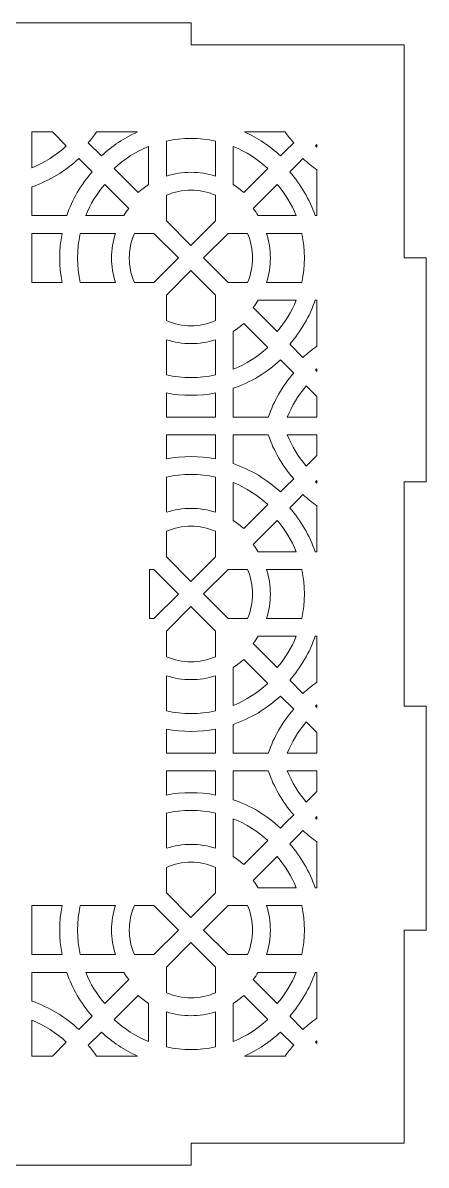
# Model space of a CAD drawing. Header units: millimetres. Extents: x -1324 to -1014, y -165 to 165.
# Drawn here: x -1222.6 to -1167.2, y -165 to -8 of the extents above; entities that cross this region are included whole.
import ezdxf

# ---------------------------------------------------------------- set-up
doc = ezdxf.new("R2010")
doc.units = ezdxf.units.MM
doc.header["$MEASUREMENT"] = 0
doc.layers.add('Camada 1', color=7, linetype='Continuous')

msp = doc.modelspace()

# ---------------------------------------------------------------- linework, layer by layer
at = {"layer": 'Camada 1', "color": 250, "lineweight": 20}
for points, knots in [([(-1321.2251, -11), (-1321.2251, -11), (-1291.9251, -11), (-1291.9251, -11), (-1291.9251, -11), (-1291.9251, -11), (-1291.9251, -8), (-1291.9251, -8), (-1291.9251, -8), (-1291.9251, -8), (-1261.1251, -8), (-1261.1251, -8), (-1261.1251, -8), (-1261.1251, -8), (-1261.1251, -11), (-1261.1251, -11), (-1261.1251, -11), (-1261.1251, -11), (-1230.3251, -11), (-1230.3251, -11), (-1230.3251, -11), (-1230.3251, -11), (-1230.3251, -8), (-1230.3251, -8), (-1230.3251, -8), (-1230.3251, -8), (-1199.5251, -8), (-1199.5251, -8), (-1199.5251, -8), (-1199.5251, -8), (-1199.5251, -11), (-1199.5251, -11), (-1199.5251, -11), (-1199.5251, -11), (-1170.2251, -11), (-1170.2251, -11), (-1170.2251, -11), (-1170.2251, -11), (-1170.2251, -40.3), (-1170.2251, -40.3), (-1170.2251, -40.3), (-1170.2251, -40.3), (-1167.2251, -40.3), (-1167.2251, -40.3), (-1167.2251, -40.3), (-1167.2251, -40.3), (-1167.2251, -71.1), (-1167.2251, -71.1), (-1167.2251, -71.1), (-1167.2251, -71.1), (-1170.2251, -71.1), (-1170.2251, -71.1), (-1170.2251, -71.1), (-1170.2251, -71.1), (-1170.2251, -101.9), (-1170.2251, -101.9), (-1170.2251, -101.9), (-1170.2251, -101.9), (-1167.2251, -101.9), (-1167.2251, -101.9), (-1167.2251, -101.9), (-1167.2251, -101.9), (-1167.2251, -132.7), (-1167.2251, -132.7), (-1167.2251, -132.7), (-1167.2251, -132.7), (-1170.2251, -132.7), (-1170.2251, -132.7), (-1170.2251, -132.7), (-1170.2251, -132.7), (-1170.2251, -162), (-1170.2251, -162), (-1170.2251, -162), (-1170.2251, -162), (-1199.5251, -162), (-1199.5251, -162), (-1199.5251, -162), (-1199.5251, -162), (-1199.5251, -165), (-1199.5251, -165), (-1199.5251, -165), (-1199.5251, -165), (-1230.3251, -165), (-1230.3251, -165), (-1230.3251, -165), (-1230.3251, -165), (-1230.3251, -162), (-1230.3251, -162), (-1230.3251, -162), (-1230.3251, -162), (-1261.1251, -162), (-1261.1251, -162), (-1261.1251, -162), (-1261.1251, -162), (-1261.1251, -165), (-1261.1251, -165), (-1261.1251, -165), (-1261.1251, -165), (-1291.9251, -165), (-1291.9251, -165), (-1291.9251, -165), (-1291.9251, -165), (-1291.9251, -162), (-1291.9251, -162), (-1291.9251, -162), (-1291.9251, -162), (-1321.2251, -162), (-1321.2251, -162), (-1321.2251, -162), (-1321.2251, -162), (-1321.2251, -132.7), (-1321.2251, -132.7), (-1321.2251, -132.7), (-1321.2251, -132.7), (-1324.2251, -132.7), (-1324.2251, -132.7), (-1324.2251, -132.7), (-1324.2251, -132.7), (-1324.2251, -101.9), (-1324.2251, -101.9), (-1324.2251, -101.9), (-1324.2251, -101.9), (-1321.2251, -101.9), (-1321.2251, -101.9), (-1321.2251, -101.9), (-1321.2251, -101.9), (-1321.2251, -71.1), (-1321.2251, -71.1), (-1321.2251, -71.1), (-1321.2251, -71.1), (-1324.2251, -71.1), (-1324.2251, -71.1), (-1324.2251, -71.1), (-1324.2251, -71.1), (-1324.2251, -40.3), (-1324.2251, -40.3), (-1324.2251, -40.3), (-1324.2251, -40.3), (-1321.2251, -40.3), (-1321.2251, -40.3), (-1321.2251, -40.3), (-1321.2251, -40.3), (-1321.2251, -11), (-1321.2251, -11)], [0, 0, 0, 0, 0.02702703, 0.02702703, 0.02702703, 0.02702703, 0.05405405, 0.05405405, 0.05405405, 0.05405405, 0.08108108, 0.08108108, 0.08108108, 0.08108108, 0.10810811, 0.10810811, 0.10810811, 0.10810811, 0.13513514, 0.13513514, 0.13513514, 0.13513514, 0.16216216, 0.16216216, 0.16216216, 0.16216216, 0.18918919, 0.18918919, 0.18918919, 0.18918919, 0.21621622, 0.21621622, 0.21621622, 0.21621622, 0.24324324, 0.24324324, 0.24324324, 0.24324324, 0.27027027, 0.27027027, 0.27027027, 0.27027027, 0.2972973, 0.2972973, 0.2972973, 0.2972973, 0.32432432, 0.32432432, 0.32432432, 0.32432432, 0.35135135, 0.35135135, 0.35135135, 0.35135135, 0.37837838, 0.37837838, 0.37837838, 0.37837838, 0.40540541, 0.40540541, 0.40540541, 0.40540541, 0.43243243, 0.43243243, 0.43243243, 0.43243243, 0.45945946, 0.45945946, 0.45945946, 0.45945946, 0.48648649, 0.48648649, 0.48648649, 0.48648649, 0.51351351, 0.51351351, 0.51351351, 0.51351351, 0.54054054, 0.54054054, 0.54054054, 0.54054054, 0.56756757, 0.56756757, 0.56756757, 0.56756757, 0.59459459, 0.59459459, 0.59459459, 0.59459459, 0.62162162, 0.62162162, 0.62162162, 0.62162162, 0.64864865, 0.64864865, 0.64864865, 0.64864865, 0.67567568, 0.67567568, 0.67567568, 0.67567568, 0.7027027, 0.7027027, 0.7027027, 0.7027027, 0.72972973, 0.72972973, 0.72972973, 0.72972973, 0.75675676, 0.75675676, 0.75675676, 0.75675676, 0.78378378, 0.78378378, 0.78378378, 0.78378378, 0.81081081, 0.81081081, 0.81081081, 0.81081081, 0.83783784, 0.83783784, 0.83783784, 0.83783784, 0.86486486, 0.86486486, 0.86486486, 0.86486486, 0.89189189, 0.89189189, 0.89189189, 0.89189189, 0.91891892, 0.91891892, 0.91891892, 0.91891892, 0.94594595, 0.94594595, 0.94594595, 0.94594595, 1, 1, 1, 1]), ([(-1221.4119, -23), (-1221.4119, -23), (-1221.4119, -27.9334), (-1221.4119, -27.9334), (-1221.4119, -27.9334), (-1219.6603, -27.2261), (-1218.0499, -26.2024), (-1216.6614, -24.9199), (-1216.6614, -24.9199), (-1216.6614, -24.9199), (-1218.5814, -23), (-1218.5814, -23), (-1218.5814, -23), (-1218.5814, -23), (-1221.4119, -23), (-1221.4119, -23)], [0, 0, 0, 0, 0.2, 0.2, 0.2, 0.2, 0.4, 0.4, 0.4, 0.4, 0.6, 0.6, 0.6, 0.6, 1, 1, 1, 1]), ([(-1212.4963, -23), (-1212.8564, -23.5097), (-1213.2432, -24.0013), (-1213.655, -24.4726), (-1213.655, -24.4726), (-1213.655, -24.4726), (-1211.8347, -26.2921), (-1211.8347, -26.2921), (-1211.8347, -26.2921), (-1210.375, -24.929), (-1208.6982, -23.8146), (-1206.8797, -23), (-1206.8797, -23), (-1206.8797, -23), (-1212.4963, -23), (-1212.4963, -23)], [0, 0, 0, 0, 0.2, 0.2, 0.2, 0.2, 0.4, 0.4, 0.4, 0.4, 0.6, 0.6, 0.6, 0.6, 1, 1, 1, 1]), ([(-1192.2007, -23), (-1190.382, -23.8146), (-1188.7053, -24.929), (-1187.2454, -26.2921), (-1187.2454, -26.2921), (-1187.2454, -26.2921), (-1186.5746, -25.6217), (-1186.5746, -25.6217), (-1186.5746, -25.6217), (-1186.5746, -25.6217), (-1185.4252, -24.4726), (-1185.4252, -24.4726), (-1185.4252, -24.4726), (-1185.8371, -24.0013), (-1186.2239, -23.5097), (-1186.584, -23), (-1186.584, -23), (-1186.584, -23), (-1192.2007, -23), (-1192.2007, -23)], [0, 0, 0, 0, 0.16666667, 0.16666667, 0.16666667, 0.16666667, 0.33333333, 0.33333333, 0.33333333, 0.33333333, 0.5, 0.5, 0.5, 0.5, 0.66666667, 0.66666667, 0.66666667, 0.66666667, 1, 1, 1, 1]), ([(-1206.8057, -31.3212), (-1206.8057, -31.3212), (-1210.1072, -28.0194), (-1210.1072, -28.0194), (-1210.1072, -28.0194), (-1208.7188, -26.7369), (-1207.1085, -25.713), (-1205.3567, -25.0061), (-1205.3567, -25.0061), (-1205.3567, -25.0061), (-1205.3567, -30.2287), (-1205.3567, -30.2287), (-1205.3567, -30.2287), (-1205.8687, -30.5524), (-1206.3535, -30.918), (-1206.8057, -31.3212)], [0, 0, 0, 0, 0.2, 0.2, 0.2, 0.2, 0.4, 0.4, 0.4, 0.4, 0.6, 0.6, 0.6, 0.6, 1, 1, 1, 1]), ([(-1202.9148, -29.0796), (-1202.9148, -29.0796), (-1202.9146, -24.2462), (-1202.9146, -24.2462), (-1202.9146, -24.2462), (-1200.6923, -23.7536), (-1198.388, -23.7534), (-1196.1655, -24.2464), (-1196.1655, -24.2464), (-1196.1655, -24.2464), (-1196.1655, -29.0796), (-1196.1655, -29.0796), (-1196.1655, -29.0796), (-1198.3553, -28.3641), (-1200.725, -28.364), (-1202.9148, -29.0796)], [0, 0, 0, 0, 0.2, 0.2, 0.2, 0.2, 0.4, 0.4, 0.4, 0.4, 0.6, 0.6, 0.6, 0.6, 1, 1, 1, 1]), ([(-1192.2746, -31.3212), (-1192.7263, -30.9179), (-1193.2115, -30.5524), (-1193.7235, -30.2286), (-1193.7235, -30.2286), (-1193.7235, -30.2286), (-1193.7234, -25.006), (-1193.7234, -25.006), (-1193.7234, -25.006), (-1191.9717, -25.7132), (-1190.3617, -26.7368), (-1188.973, -28.0191), (-1188.973, -28.0191), (-1188.973, -28.0191), (-1192.2746, -31.3212), (-1192.2746, -31.3212)], [0, 0, 0, 0, 0.2, 0.2, 0.2, 0.2, 0.4, 0.4, 0.4, 0.4, 0.6, 0.6, 0.6, 0.6, 1, 1, 1, 1]), ([(-1182.2251, -24.7262), (-1182.2251, -24.7262), (-1182.4188, -24.9199), (-1182.4188, -24.9199), (-1182.4188, -24.9199), (-1182.3547, -24.9791), (-1182.2901, -25.0377), (-1182.2251, -25.0958), (-1182.2251, -25.0958), (-1182.2251, -25.0958), (-1182.2251, -24.7262), (-1182.2251, -24.7262)], [0, 0, 0, 0, 0.25, 0.25, 0.25, 0.25, 0.5, 0.5, 0.5, 0.5, 1, 1, 1, 1]), ([(-1216.6041, -34.4979), (-1216.6041, -34.4979), (-1221.4119, -34.4979), (-1221.4119, -34.4979), (-1221.4119, -34.4979), (-1221.4119, -34.4979), (-1221.412, -30.5395), (-1221.412, -30.5395), (-1221.412, -30.5395), (-1219.004, -29.716), (-1216.7931, -28.3835), (-1214.9339, -26.6474), (-1214.9339, -26.6474), (-1214.9339, -26.6474), (-1213.1134, -28.4667), (-1213.1134, -28.4667), (-1213.1134, -28.4667), (-1214.6555, -30.231), (-1215.8457, -32.2796), (-1216.6041, -34.4979)], [0, 0, 0, 0, 0.16666667, 0.16666667, 0.16666667, 0.16666667, 0.33333333, 0.33333333, 0.33333333, 0.33333333, 0.5, 0.5, 0.5, 0.5, 0.66666667, 0.66666667, 0.66666667, 0.66666667, 1, 1, 1, 1]), ([(-1182.2251, -28.21), (-1182.8993, -27.7341), (-1183.5415, -27.212), (-1184.1465, -26.6471), (-1184.1465, -26.6471), (-1184.1465, -26.6471), (-1184.8243, -27.3247), (-1184.8243, -27.3247), (-1184.8243, -27.3247), (-1184.8243, -27.3247), (-1185.9668, -28.4666), (-1185.9668, -28.4666), (-1185.9668, -28.4666), (-1184.425, -30.2311), (-1183.2348, -32.2793), (-1182.4764, -34.4978), (-1182.4764, -34.4978), (-1182.4764, -34.4978), (-1182.2251, -34.4978), (-1182.2251, -34.4978), (-1182.2251, -34.4978), (-1182.2251, -34.4978), (-1182.2251, -28.21), (-1182.2251, -28.21)], [0, 0, 0, 0, 0.14285714, 0.14285714, 0.14285714, 0.14285714, 0.28571429, 0.28571429, 0.28571429, 0.28571429, 0.42857143, 0.42857143, 0.42857143, 0.42857143, 0.57142857, 0.57142857, 0.57142857, 0.57142857, 0.71428571, 0.71428571, 0.71428571, 0.71428571, 1, 1, 1, 1]), ([(-1208.7757, -34.4979), (-1208.7757, -34.4979), (-1213.9975, -34.4979), (-1213.9975, -34.4979), (-1213.9975, -34.4979), (-1213.3658, -32.9335), (-1212.4804, -31.4811), (-1211.3828, -30.1986), (-1211.3828, -30.1986), (-1211.3828, -30.1986), (-1208.073, -33.5085), (-1208.073, -33.5085), (-1208.073, -33.5085), (-1208.3254, -33.8249), (-1208.5599, -34.1556), (-1208.7757, -34.4979)], [0, 0, 0, 0, 0.2, 0.2, 0.2, 0.2, 0.4, 0.4, 0.4, 0.4, 0.6, 0.6, 0.6, 0.6, 1, 1, 1, 1]), ([(-1199.5403, -38.5866), (-1199.5403, -38.5866), (-1202.9146, -35.2122), (-1202.9146, -35.2122), (-1202.9146, -35.2122), (-1202.9146, -35.2122), (-1202.9146, -31.6961), (-1202.9146, -31.6961), (-1202.9146, -31.6961), (-1200.7537, -30.7492), (-1198.3266, -30.7492), (-1196.1656, -31.696), (-1196.1656, -31.696), (-1196.1656, -31.696), (-1196.1655, -35.2118), (-1196.1655, -35.2118), (-1196.1655, -35.2118), (-1196.1655, -35.2118), (-1199.5403, -38.5866), (-1199.5403, -38.5866)], [0, 0, 0, 0, 0.16666667, 0.16666667, 0.16666667, 0.16666667, 0.33333333, 0.33333333, 0.33333333, 0.33333333, 0.5, 0.5, 0.5, 0.5, 0.66666667, 0.66666667, 0.66666667, 0.66666667, 1, 1, 1, 1]), ([(-1190.3047, -34.4978), (-1190.5203, -34.1552), (-1190.7548, -33.8249), (-1191.0071, -33.5086), (-1191.0071, -33.5086), (-1191.0071, -33.5086), (-1187.6976, -30.1986), (-1187.6976, -30.1986), (-1187.6976, -30.1986), (-1186.5998, -31.481), (-1185.7147, -32.9332), (-1185.0825, -34.4978), (-1185.0825, -34.4978), (-1185.0825, -34.4978), (-1190.3047, -34.4978), (-1190.3047, -34.4978)], [0, 0, 0, 0, 0.2, 0.2, 0.2, 0.2, 0.4, 0.4, 0.4, 0.4, 0.6, 0.6, 0.6, 0.6, 1, 1, 1, 1]), ([(-1217.2488, -36.9393), (-1217.6725, -39.1641), (-1217.6725, -41.4639), (-1217.2488, -43.6888), (-1217.2488, -43.6888), (-1217.2488, -43.6888), (-1221.4119, -43.6886), (-1221.4119, -43.6886), (-1221.4119, -43.6886), (-1221.4119, -43.6886), (-1221.4119, -36.9396), (-1221.4119, -36.9396), (-1221.4119, -36.9396), (-1221.4119, -36.9396), (-1217.2488, -36.9393), (-1217.2488, -36.9393)], [0, 0, 0, 0, 0.2, 0.2, 0.2, 0.2, 0.4, 0.4, 0.4, 0.4, 0.6, 0.6, 0.6, 0.6, 1, 1, 1, 1]), ([(-1214.7577, -43.6886), (-1215.2477, -41.4735), (-1215.2477, -39.1545), (-1214.7577, -36.9396), (-1214.7577, -36.9396), (-1214.7577, -36.9396), (-1209.9227, -36.9393), (-1209.9227, -36.9393), (-1209.9227, -36.9393), (-1210.6337, -39.1272), (-1210.6339, -41.5009), (-1209.9227, -43.6888), (-1209.9227, -43.6888), (-1209.9227, -43.6888), (-1214.7577, -43.6886), (-1214.7577, -43.6886)], [0, 0, 0, 0, 0.2, 0.2, 0.2, 0.2, 0.4, 0.4, 0.4, 0.4, 0.6, 0.6, 0.6, 0.6, 1, 1, 1, 1]), ([(-1207.3071, -43.6888), (-1208.2458, -41.5367), (-1208.2458, -39.0914), (-1207.3071, -36.9393), (-1207.3071, -36.9393), (-1207.3071, -36.9393), (-1204.642, -36.9396), (-1204.642, -36.9396), (-1204.642, -36.9396), (-1204.642, -36.9396), (-1201.2669, -40.3139), (-1201.2669, -40.3139), (-1201.2669, -40.3139), (-1201.2669, -40.3139), (-1204.642, -43.6886), (-1204.642, -43.6886), (-1204.642, -43.6886), (-1204.642, -43.6886), (-1207.3071, -43.6888), (-1207.3071, -43.6888)], [0, 0, 0, 0, 0.16666667, 0.16666667, 0.16666667, 0.16666667, 0.33333333, 0.33333333, 0.33333333, 0.33333333, 0.5, 0.5, 0.5, 0.5, 0.66666667, 0.66666667, 0.66666667, 0.66666667, 1, 1, 1, 1]), ([(-1194.4386, -43.6884), (-1194.4386, -43.6884), (-1197.8134, -40.3138), (-1197.8134, -40.3138), (-1197.8134, -40.3138), (-1197.8134, -40.3138), (-1194.4386, -36.9389), (-1194.4386, -36.9389), (-1194.4386, -36.9389), (-1194.4386, -36.9389), (-1191.7737, -36.9389), (-1191.7737, -36.9389), (-1191.7737, -36.9389), (-1190.8347, -39.091), (-1190.8347, -41.5365), (-1191.7737, -43.6885), (-1191.7737, -43.6885), (-1191.7737, -43.6885), (-1194.4386, -43.6884), (-1194.4386, -43.6884)], [0, 0, 0, 0, 0.16666667, 0.16666667, 0.16666667, 0.16666667, 0.33333333, 0.33333333, 0.33333333, 0.33333333, 0.5, 0.5, 0.5, 0.5, 0.66666667, 0.66666667, 0.66666667, 0.66666667, 1, 1, 1, 1]), ([(-1189.1573, -43.6882), (-1188.4464, -41.5012), (-1188.4464, -39.126), (-1189.1573, -36.939), (-1189.1573, -36.939), (-1189.1573, -36.939), (-1184.3229, -36.939), (-1184.3229, -36.939), (-1184.3229, -36.939), (-1183.8328, -39.1545), (-1183.8328, -41.4728), (-1184.3229, -43.6882), (-1184.3229, -43.6882), (-1184.3229, -43.6882), (-1189.1573, -43.6882), (-1189.1573, -43.6882)], [0, 0, 0, 0, 0.2, 0.2, 0.2, 0.2, 0.4, 0.4, 0.4, 0.4, 0.6, 0.6, 0.6, 0.6, 1, 1, 1, 1]), ([(-1202.915, -48.9315), (-1202.915, -48.9315), (-1202.915, -45.4161), (-1202.915, -45.4161), (-1202.915, -45.4161), (-1202.915, -45.4161), (-1199.5402, -42.041), (-1199.5402, -42.041), (-1199.5402, -42.041), (-1199.5402, -42.041), (-1196.1659, -45.4154), (-1196.1659, -45.4154), (-1196.1659, -45.4154), (-1196.1659, -45.4154), (-1196.1659, -48.9316), (-1196.1659, -48.9316), (-1196.1659, -48.9316), (-1198.3271, -49.8783), (-1200.7542, -49.8783), (-1202.915, -48.9315)], [0, 0, 0, 0, 0.16666667, 0.16666667, 0.16666667, 0.16666667, 0.33333333, 0.33333333, 0.33333333, 0.33333333, 0.5, 0.5, 0.5, 0.5, 0.66666667, 0.66666667, 0.66666667, 0.66666667, 1, 1, 1, 1]), ([(-1187.6978, -50.4289), (-1187.6978, -50.4289), (-1191.0073, -47.119), (-1191.0073, -47.119), (-1191.0073, -47.119), (-1190.7552, -46.8026), (-1190.5204, -46.472), (-1190.3047, -46.1296), (-1190.3047, -46.1296), (-1190.3047, -46.1296), (-1185.0827, -46.1298), (-1185.0827, -46.1298), (-1185.0827, -46.1298), (-1185.7147, -47.6944), (-1186.5999, -49.1466), (-1187.6978, -50.4289)], [0, 0, 0, 0, 0.2, 0.2, 0.2, 0.2, 0.4, 0.4, 0.4, 0.4, 0.6, 0.6, 0.6, 0.6, 1, 1, 1, 1]), ([(-1182.2251, -46.1296), (-1182.2251, -46.1296), (-1182.4764, -46.1296), (-1182.4764, -46.1296), (-1182.4764, -46.1296), (-1183.2348, -48.3478), (-1184.425, -50.3962), (-1185.9671, -52.1607), (-1185.9671, -52.1607), (-1185.9671, -52.1607), (-1184.1465, -53.9801), (-1184.1465, -53.9801), (-1184.1465, -53.9801), (-1183.5415, -53.4152), (-1182.8993, -52.8932), (-1182.2251, -52.4173), (-1182.2251, -52.4173), (-1182.2251, -52.4173), (-1182.2251, -46.1296), (-1182.2251, -46.1296)], [0, 0, 0, 0, 0.16666667, 0.16666667, 0.16666667, 0.16666667, 0.33333333, 0.33333333, 0.33333333, 0.33333333, 0.5, 0.5, 0.5, 0.5, 0.66666667, 0.66666667, 0.66666667, 0.66666667, 1, 1, 1, 1]), ([(-1193.7236, -55.6215), (-1193.7236, -55.6215), (-1193.7236, -50.3993), (-1193.7236, -50.3993), (-1193.7236, -50.3993), (-1193.2118, -50.0754), (-1192.7265, -49.7095), (-1192.275, -49.3066), (-1192.275, -49.3066), (-1192.275, -49.3066), (-1188.9732, -52.6081), (-1188.9732, -52.6081), (-1188.9732, -52.6081), (-1190.3618, -53.8905), (-1191.972, -54.9145), (-1193.7236, -55.6215)], [0, 0, 0, 0, 0.2, 0.2, 0.2, 0.2, 0.4, 0.4, 0.4, 0.4, 0.6, 0.6, 0.6, 0.6, 1, 1, 1, 1]), ([(-1202.9154, -51.548), (-1200.7247, -52.2634), (-1198.3563, -52.2635), (-1196.1659, -51.5479), (-1196.1659, -51.5479), (-1196.1659, -51.5479), (-1196.1659, -56.3815), (-1196.1659, -56.3815), (-1196.1659, -56.3815), (-1198.3875, -56.8739), (-1200.6936, -56.8742), (-1202.915, -56.3815), (-1202.915, -56.3815), (-1202.915, -56.3815), (-1202.9154, -51.548), (-1202.9154, -51.548)], [0, 0, 0, 0, 0.2, 0.2, 0.2, 0.2, 0.4, 0.4, 0.4, 0.4, 0.6, 0.6, 0.6, 0.6, 1, 1, 1, 1]), ([(-1193.7239, -58.2277), (-1191.3159, -57.4042), (-1189.1048, -56.0718), (-1187.2457, -54.3358), (-1187.2457, -54.3358), (-1187.2457, -54.3358), (-1185.4252, -56.155), (-1185.4252, -56.155), (-1185.4252, -56.155), (-1186.9674, -57.9193), (-1188.1575, -59.9678), (-1188.9162, -62.1861), (-1188.9162, -62.1861), (-1188.9162, -62.1861), (-1193.7235, -62.1861), (-1193.7235, -62.1861), (-1193.7235, -62.1861), (-1193.7235, -62.1861), (-1193.7236, -62.1861), (-1193.7236, -62.1861), (-1193.7236, -62.1861), (-1193.7236, -62.1861), (-1193.7239, -58.2277), (-1193.7239, -58.2277)], [0, 0, 0, 0, 0.14285714, 0.14285714, 0.14285714, 0.14285714, 0.28571429, 0.28571429, 0.28571429, 0.28571429, 0.42857143, 0.42857143, 0.42857143, 0.42857143, 0.57142857, 0.57142857, 0.57142857, 0.57142857, 0.71428571, 0.71428571, 0.71428571, 0.71428571, 1, 1, 1, 1]), ([(-1182.2251, -55.5316), (-1182.2902, -55.5898), (-1182.3548, -55.6485), (-1182.419, -55.7078), (-1182.419, -55.7078), (-1182.419, -55.7078), (-1182.2251, -55.9017), (-1182.2251, -55.9017), (-1182.2251, -55.9017), (-1182.2251, -55.9017), (-1182.2251, -55.5316), (-1182.2251, -55.5316)], [0, 0, 0, 0, 0.25, 0.25, 0.25, 0.25, 0.5, 0.5, 0.5, 0.5, 1, 1, 1, 1]), ([(-1182.2251, -59.3565), (-1182.2251, -59.3565), (-1183.6948, -57.8868), (-1183.6948, -57.8868), (-1183.6948, -57.8868), (-1184.7922, -59.1694), (-1185.6775, -60.6217), (-1186.3095, -62.1861), (-1186.3095, -62.1861), (-1186.3095, -62.1861), (-1182.2251, -62.1861), (-1182.2251, -62.1861), (-1182.2251, -62.1861), (-1182.2251, -62.1861), (-1182.2251, -59.3565), (-1182.2251, -59.3565)], [0, 0, 0, 0, 0.2, 0.2, 0.2, 0.2, 0.4, 0.4, 0.4, 0.4, 0.6, 0.6, 0.6, 0.6, 1, 1, 1, 1]), ([(-1202.9154, -58.8739), (-1200.6785, -59.2999), (-1198.4026, -59.3002), (-1196.1659, -58.8738), (-1196.1659, -58.8738), (-1196.1659, -58.8738), (-1196.1659, -62.1861), (-1196.1659, -62.1861), (-1196.1659, -62.1861), (-1196.1659, -62.1861), (-1202.915, -62.1861), (-1202.915, -62.1861), (-1202.915, -62.1861), (-1202.915, -62.1861), (-1202.9154, -58.8739), (-1202.9154, -58.8739)], [0, 0, 0, 0, 0.2, 0.2, 0.2, 0.2, 0.4, 0.4, 0.4, 0.4, 0.6, 0.6, 0.6, 0.6, 1, 1, 1, 1]), ([(-1202.9148, -67.9401), (-1202.9148, -67.9401), (-1202.9146, -64.6276), (-1202.9146, -64.6276), (-1202.9146, -64.6276), (-1202.9146, -64.6276), (-1196.1659, -64.6275), (-1196.1659, -64.6275), (-1196.1659, -64.6275), (-1196.1659, -64.6275), (-1196.1655, -64.6275), (-1196.1655, -64.6275), (-1196.1655, -64.6275), (-1196.1655, -64.6275), (-1196.1656, -67.9399), (-1196.1656, -67.9399), (-1196.1656, -67.9399), (-1198.4018, -67.5137), (-1200.6787, -67.5137), (-1202.9148, -67.9401)], [0, 0, 0, 0, 0.16666667, 0.16666667, 0.16666667, 0.16666667, 0.33333333, 0.33333333, 0.33333333, 0.33333333, 0.5, 0.5, 0.5, 0.5, 0.66666667, 0.66666667, 0.66666667, 0.66666667, 1, 1, 1, 1]), ([(-1187.2454, -72.4782), (-1189.1047, -70.7421), (-1191.3155, -69.4096), (-1193.7235, -68.5861), (-1193.7235, -68.5861), (-1193.7235, -68.5861), (-1193.7234, -64.6275), (-1193.7234, -64.6275), (-1193.7234, -64.6275), (-1193.7234, -64.6275), (-1188.9156, -64.6275), (-1188.9156, -64.6275), (-1188.9156, -64.6275), (-1188.1571, -66.846), (-1186.9673, -68.8945), (-1185.4252, -70.6589), (-1185.4252, -70.6589), (-1185.4252, -70.6589), (-1186.5746, -71.8079), (-1186.5746, -71.8079), (-1186.5746, -71.8079), (-1186.5746, -71.8079), (-1187.2454, -72.4782), (-1187.2454, -72.4782)], [0, 0, 0, 0, 0.14285714, 0.14285714, 0.14285714, 0.14285714, 0.28571429, 0.28571429, 0.28571429, 0.28571429, 0.42857143, 0.42857143, 0.42857143, 0.42857143, 0.57142857, 0.57142857, 0.57142857, 0.57142857, 0.71428571, 0.71428571, 0.71428571, 0.71428571, 1, 1, 1, 1]), ([(-1182.2251, -64.6275), (-1182.2251, -64.6275), (-1186.309, -64.6275), (-1186.309, -64.6275), (-1186.309, -64.6275), (-1185.6771, -66.192), (-1184.7921, -67.6445), (-1183.6944, -68.927), (-1183.6944, -68.927), (-1183.6944, -68.927), (-1182.2251, -67.4575), (-1182.2251, -67.4575), (-1182.2251, -67.4575), (-1182.2251, -67.4575), (-1182.2251, -64.6275), (-1182.2251, -64.6275)], [0, 0, 0, 0, 0.2, 0.2, 0.2, 0.2, 0.4, 0.4, 0.4, 0.4, 0.6, 0.6, 0.6, 0.6, 1, 1, 1, 1]), ([(-1202.9148, -75.266), (-1202.9148, -75.266), (-1202.9146, -70.4324), (-1202.9146, -70.4324), (-1202.9146, -70.4324), (-1200.6923, -69.9399), (-1198.388, -69.9398), (-1196.1655, -70.4325), (-1196.1655, -70.4325), (-1196.1655, -70.4325), (-1196.1655, -75.266), (-1196.1655, -75.266), (-1196.1655, -75.266), (-1198.3553, -74.5505), (-1200.725, -74.5505), (-1202.9148, -75.266)], [0, 0, 0, 0, 0.2, 0.2, 0.2, 0.2, 0.4, 0.4, 0.4, 0.4, 0.6, 0.6, 0.6, 0.6, 1, 1, 1, 1]), ([(-1192.2746, -77.5075), (-1192.7263, -77.1041), (-1193.2115, -76.7386), (-1193.7235, -76.4147), (-1193.7235, -76.4147), (-1193.7235, -76.4147), (-1193.7234, -71.1921), (-1193.7234, -71.1921), (-1193.7234, -71.1921), (-1191.9717, -71.8992), (-1190.3617, -72.9232), (-1188.973, -74.2053), (-1188.973, -74.2053), (-1188.973, -74.2053), (-1192.2746, -77.5075), (-1192.2746, -77.5075)], [0, 0, 0, 0, 0.2, 0.2, 0.2, 0.2, 0.4, 0.4, 0.4, 0.4, 0.6, 0.6, 0.6, 0.6, 1, 1, 1, 1]), ([(-1182.2251, -70.9124), (-1182.2251, -70.9124), (-1182.4188, -71.1061), (-1182.4188, -71.1061), (-1182.4188, -71.1061), (-1182.3547, -71.1653), (-1182.2901, -71.2239), (-1182.2251, -71.282), (-1182.2251, -71.282), (-1182.2251, -71.282), (-1182.2251, -70.9124), (-1182.2251, -70.9124)], [0, 0, 0, 0, 0.25, 0.25, 0.25, 0.25, 0.5, 0.5, 0.5, 0.5, 1, 1, 1, 1]), ([(-1182.2251, -74.3963), (-1182.8993, -73.9205), (-1183.5415, -73.3983), (-1184.1465, -72.8334), (-1184.1465, -72.8334), (-1184.1465, -72.8334), (-1184.8243, -73.5107), (-1184.8243, -73.5107), (-1184.8243, -73.5107), (-1184.8243, -73.5107), (-1185.9668, -74.6527), (-1185.9668, -74.6527), (-1185.9668, -74.6527), (-1184.425, -76.4173), (-1183.2348, -78.4655), (-1182.4764, -80.6841), (-1182.4764, -80.6841), (-1182.4764, -80.6841), (-1182.2251, -80.6841), (-1182.2251, -80.6841), (-1182.2251, -80.6841), (-1182.2251, -80.6841), (-1182.2251, -74.3963), (-1182.2251, -74.3963)], [0, 0, 0, 0, 0.14285714, 0.14285714, 0.14285714, 0.14285714, 0.28571429, 0.28571429, 0.28571429, 0.28571429, 0.42857143, 0.42857143, 0.42857143, 0.42857143, 0.57142857, 0.57142857, 0.57142857, 0.57142857, 0.71428571, 0.71428571, 0.71428571, 0.71428571, 1, 1, 1, 1]), ([(-1190.3047, -80.6841), (-1190.5203, -80.3416), (-1190.7548, -80.0113), (-1191.0071, -79.695), (-1191.0071, -79.695), (-1191.0071, -79.695), (-1187.6976, -76.3847), (-1187.6976, -76.3847), (-1187.6976, -76.3847), (-1186.5998, -77.6671), (-1185.7147, -79.1194), (-1185.0825, -80.6841), (-1185.0825, -80.6841), (-1185.0825, -80.6841), (-1190.3047, -80.6841), (-1190.3047, -80.6841)], [0, 0, 0, 0, 0.2, 0.2, 0.2, 0.2, 0.4, 0.4, 0.4, 0.4, 0.6, 0.6, 0.6, 0.6, 1, 1, 1, 1]), ([(-1199.5403, -84.7729), (-1199.5403, -84.7729), (-1202.9146, -81.3984), (-1202.9146, -81.3984), (-1202.9146, -81.3984), (-1202.9146, -81.3984), (-1202.9146, -77.8825), (-1202.9146, -77.8825), (-1202.9146, -77.8825), (-1200.7537, -76.9355), (-1198.3266, -76.9355), (-1196.1656, -77.8823), (-1196.1656, -77.8823), (-1196.1656, -77.8823), (-1196.1655, -81.398), (-1196.1655, -81.398), (-1196.1655, -81.398), (-1196.1655, -81.398), (-1199.5403, -84.7729), (-1199.5403, -84.7729)], [0, 0, 0, 0, 0.16666667, 0.16666667, 0.16666667, 0.16666667, 0.33333333, 0.33333333, 0.33333333, 0.33333333, 0.5, 0.5, 0.5, 0.5, 0.66666667, 0.66666667, 0.66666667, 0.66666667, 1, 1, 1, 1]), ([(-1205.2251, -83.1257), (-1205.2251, -83.1257), (-1205.2251, -89.8748), (-1205.2251, -89.8748), (-1205.2251, -89.8748), (-1205.2251, -89.8748), (-1204.642, -89.8748), (-1204.642, -89.8748), (-1204.642, -89.8748), (-1204.642, -89.8748), (-1201.2669, -86.5001), (-1201.2669, -86.5001), (-1201.2669, -86.5001), (-1201.2669, -86.5001), (-1204.642, -83.1257), (-1204.642, -83.1257), (-1204.642, -83.1257), (-1204.642, -83.1257), (-1205.2251, -83.1257), (-1205.2251, -83.1257)], [0, 0, 0, 0, 0.16666667, 0.16666667, 0.16666667, 0.16666667, 0.33333333, 0.33333333, 0.33333333, 0.33333333, 0.5, 0.5, 0.5, 0.5, 0.66666667, 0.66666667, 0.66666667, 0.66666667, 1, 1, 1, 1]), ([(-1194.4386, -89.8745), (-1194.4386, -89.8745), (-1197.8134, -86.4999), (-1197.8134, -86.4999), (-1197.8134, -86.4999), (-1197.8134, -86.4999), (-1194.4386, -83.1252), (-1194.4386, -83.1252), (-1194.4386, -83.1252), (-1194.4386, -83.1252), (-1191.7737, -83.1249), (-1191.7737, -83.1249), (-1191.7737, -83.1249), (-1190.8347, -85.2772), (-1190.8347, -87.7225), (-1191.7737, -89.8747), (-1191.7737, -89.8747), (-1191.7737, -89.8747), (-1194.4386, -89.8745), (-1194.4386, -89.8745)], [0, 0, 0, 0, 0.16666667, 0.16666667, 0.16666667, 0.16666667, 0.33333333, 0.33333333, 0.33333333, 0.33333333, 0.5, 0.5, 0.5, 0.5, 0.66666667, 0.66666667, 0.66666667, 0.66666667, 1, 1, 1, 1]), ([(-1189.1573, -89.8744), (-1188.4464, -87.6876), (-1188.4464, -85.3122), (-1189.1573, -83.1253), (-1189.1573, -83.1253), (-1189.1573, -83.1253), (-1184.3229, -83.1253), (-1184.3229, -83.1253), (-1184.3229, -83.1253), (-1183.8328, -85.3406), (-1183.8328, -87.6589), (-1184.3229, -89.8744), (-1184.3229, -89.8744), (-1184.3229, -89.8744), (-1189.1573, -89.8744), (-1189.1573, -89.8744)], [0, 0, 0, 0, 0.2, 0.2, 0.2, 0.2, 0.4, 0.4, 0.4, 0.4, 0.6, 0.6, 0.6, 0.6, 1, 1, 1, 1]), ([(-1202.915, -95.1177), (-1202.915, -95.1177), (-1202.915, -91.6022), (-1202.915, -91.6022), (-1202.915, -91.6022), (-1202.915, -91.6022), (-1199.5402, -88.2271), (-1199.5402, -88.2271), (-1199.5402, -88.2271), (-1199.5402, -88.2271), (-1196.1659, -91.6018), (-1196.1659, -91.6018), (-1196.1659, -91.6018), (-1196.1659, -91.6018), (-1196.1659, -95.1177), (-1196.1659, -95.1177), (-1196.1659, -95.1177), (-1198.3271, -96.0645), (-1200.7542, -96.0645), (-1202.915, -95.1177)], [0, 0, 0, 0, 0.16666667, 0.16666667, 0.16666667, 0.16666667, 0.33333333, 0.33333333, 0.33333333, 0.33333333, 0.5, 0.5, 0.5, 0.5, 0.66666667, 0.66666667, 0.66666667, 0.66666667, 1, 1, 1, 1]), ([(-1187.6978, -96.6153), (-1187.6978, -96.6153), (-1191.0073, -93.3054), (-1191.0073, -93.3054), (-1191.0073, -93.3054), (-1190.7552, -92.9887), (-1190.5204, -92.6583), (-1190.3047, -92.3158), (-1190.3047, -92.3158), (-1190.3047, -92.3158), (-1185.0827, -92.3159), (-1185.0827, -92.3159), (-1185.0827, -92.3159), (-1185.7147, -93.8806), (-1186.5999, -95.3326), (-1187.6978, -96.6153)], [0, 0, 0, 0, 0.2, 0.2, 0.2, 0.2, 0.4, 0.4, 0.4, 0.4, 0.6, 0.6, 0.6, 0.6, 1, 1, 1, 1]), ([(-1182.2251, -92.3158), (-1182.2251, -92.3158), (-1182.4764, -92.3158), (-1182.4764, -92.3158), (-1182.4764, -92.3158), (-1183.2348, -94.5343), (-1184.425, -96.5827), (-1185.9671, -98.3468), (-1185.9671, -98.3468), (-1185.9671, -98.3468), (-1184.1465, -100.1665), (-1184.1465, -100.1665), (-1184.1465, -100.1665), (-1183.5415, -99.6015), (-1182.8993, -99.0793), (-1182.2251, -98.6034), (-1182.2251, -98.6034), (-1182.2251, -98.6034), (-1182.2251, -92.3158), (-1182.2251, -92.3158)], [0, 0, 0, 0, 0.16666667, 0.16666667, 0.16666667, 0.16666667, 0.33333333, 0.33333333, 0.33333333, 0.33333333, 0.5, 0.5, 0.5, 0.5, 0.66666667, 0.66666667, 0.66666667, 0.66666667, 1, 1, 1, 1]), ([(-1193.7236, -101.8079), (-1193.7236, -101.8079), (-1193.7236, -96.5854), (-1193.7236, -96.5854), (-1193.7236, -96.5854), (-1193.2118, -96.2616), (-1192.7265, -95.896), (-1192.275, -95.4929), (-1192.275, -95.4929), (-1192.275, -95.4929), (-1188.9732, -98.7945), (-1188.9732, -98.7945), (-1188.9732, -98.7945), (-1190.3618, -100.0768), (-1191.972, -101.1007), (-1193.7236, -101.8079)], [0, 0, 0, 0, 0.2, 0.2, 0.2, 0.2, 0.4, 0.4, 0.4, 0.4, 0.6, 0.6, 0.6, 0.6, 1, 1, 1, 1]), ([(-1202.9154, -97.7341), (-1200.7247, -98.4499), (-1198.3563, -98.4499), (-1196.1659, -97.734), (-1196.1659, -97.734), (-1196.1659, -97.734), (-1196.1659, -102.5676), (-1196.1659, -102.5676), (-1196.1659, -102.5676), (-1198.3875, -103.0601), (-1200.6936, -103.0606), (-1202.915, -102.5676), (-1202.915, -102.5676), (-1202.915, -102.5676), (-1202.9154, -97.7341), (-1202.9154, -97.7341)], [0, 0, 0, 0, 0.2, 0.2, 0.2, 0.2, 0.4, 0.4, 0.4, 0.4, 0.6, 0.6, 0.6, 0.6, 1, 1, 1, 1]), ([(-1193.7239, -104.4139), (-1191.3159, -103.5905), (-1189.1048, -102.2579), (-1187.2457, -100.5218), (-1187.2457, -100.5218), (-1187.2457, -100.5218), (-1185.4252, -102.3411), (-1185.4252, -102.3411), (-1185.4252, -102.3411), (-1186.9674, -104.1055), (-1188.1575, -106.1541), (-1188.9162, -108.3725), (-1188.9162, -108.3725), (-1188.9162, -108.3725), (-1193.7235, -108.3725), (-1193.7235, -108.3725), (-1193.7235, -108.3725), (-1193.7235, -108.3725), (-1193.7236, -108.3725), (-1193.7236, -108.3725), (-1193.7236, -108.3725), (-1193.7236, -108.3725), (-1193.7239, -104.4139), (-1193.7239, -104.4139)], [0, 0, 0, 0, 0.14285714, 0.14285714, 0.14285714, 0.14285714, 0.28571429, 0.28571429, 0.28571429, 0.28571429, 0.42857143, 0.42857143, 0.42857143, 0.42857143, 0.57142857, 0.57142857, 0.57142857, 0.57142857, 0.71428571, 0.71428571, 0.71428571, 0.71428571, 1, 1, 1, 1]), ([(-1182.2251, -101.7177), (-1182.2902, -101.7758), (-1182.3548, -101.8345), (-1182.419, -101.8938), (-1182.419, -101.8938), (-1182.419, -101.8938), (-1182.2251, -102.0877), (-1182.2251, -102.0877), (-1182.2251, -102.0877), (-1182.2251, -102.0877), (-1182.2251, -101.7177), (-1182.2251, -101.7177)], [0, 0, 0, 0, 0.25, 0.25, 0.25, 0.25, 0.5, 0.5, 0.5, 0.5, 1, 1, 1, 1]), ([(-1202.9154, -105.0599), (-1200.6785, -105.4863), (-1198.4026, -105.4863), (-1196.1659, -105.0598), (-1196.1659, -105.0598), (-1196.1659, -105.0598), (-1196.1659, -108.3725), (-1196.1659, -108.3725), (-1196.1659, -108.3725), (-1196.1659, -108.3725), (-1202.915, -108.3725), (-1202.915, -108.3725), (-1202.915, -108.3725), (-1202.915, -108.3725), (-1202.9154, -105.0599), (-1202.9154, -105.0599)], [0, 0, 0, 0, 0.2, 0.2, 0.2, 0.2, 0.4, 0.4, 0.4, 0.4, 0.6, 0.6, 0.6, 0.6, 1, 1, 1, 1]), ([(-1182.2251, -105.5427), (-1182.2251, -105.5427), (-1183.6948, -104.073), (-1183.6948, -104.073), (-1183.6948, -104.073), (-1184.7922, -105.3555), (-1185.6775, -106.8079), (-1186.3095, -108.3725), (-1186.3095, -108.3725), (-1186.3095, -108.3725), (-1182.2345, -108.3725), (-1182.2345, -108.3725), (-1182.2345, -108.3725), (-1182.2345, -108.3725), (-1182.2251, -108.3725), (-1182.2251, -108.3725), (-1182.2251, -108.3725), (-1182.2251, -108.3725), (-1182.2251, -105.5427), (-1182.2251, -105.5427)], [0, 0, 0, 0, 0.16666667, 0.16666667, 0.16666667, 0.16666667, 0.33333333, 0.33333333, 0.33333333, 0.33333333, 0.5, 0.5, 0.5, 0.5, 0.66666667, 0.66666667, 0.66666667, 0.66666667, 1, 1, 1, 1]), ([(-1202.9148, -114.1262), (-1202.9148, -114.1262), (-1202.9146, -110.814), (-1202.9146, -110.814), (-1202.9146, -110.814), (-1202.9146, -110.814), (-1196.1659, -110.8139), (-1196.1659, -110.8139), (-1196.1659, -110.8139), (-1196.1659, -110.8139), (-1196.1655, -110.8139), (-1196.1655, -110.8139), (-1196.1655, -110.8139), (-1196.1655, -110.8139), (-1196.1656, -114.126), (-1196.1656, -114.126), (-1196.1656, -114.126), (-1198.4018, -113.7001), (-1200.6787, -113.7001), (-1202.9148, -114.1262)], [0, 0, 0, 0, 0.16666667, 0.16666667, 0.16666667, 0.16666667, 0.33333333, 0.33333333, 0.33333333, 0.33333333, 0.5, 0.5, 0.5, 0.5, 0.66666667, 0.66666667, 0.66666667, 0.66666667, 1, 1, 1, 1]), ([(-1187.2454, -118.6644), (-1189.1047, -116.9284), (-1191.3155, -115.5959), (-1193.7235, -114.7723), (-1193.7235, -114.7723), (-1193.7235, -114.7723), (-1193.7234, -110.8139), (-1193.7234, -110.8139), (-1193.7234, -110.8139), (-1193.7234, -110.8139), (-1188.9156, -110.8139), (-1188.9156, -110.8139), (-1188.9156, -110.8139), (-1188.1571, -113.0322), (-1186.9673, -115.0806), (-1185.4252, -116.845), (-1185.4252, -116.845), (-1185.4252, -116.845), (-1186.5746, -117.9939), (-1186.5746, -117.9939), (-1186.5746, -117.9939), (-1186.5746, -117.9939), (-1187.2454, -118.6644), (-1187.2454, -118.6644)], [0, 0, 0, 0, 0.14285714, 0.14285714, 0.14285714, 0.14285714, 0.28571429, 0.28571429, 0.28571429, 0.28571429, 0.42857143, 0.42857143, 0.42857143, 0.42857143, 0.57142857, 0.57142857, 0.57142857, 0.57142857, 0.71428571, 0.71428571, 0.71428571, 0.71428571, 1, 1, 1, 1]), ([(-1182.2251, -110.8139), (-1182.2251, -110.8139), (-1186.309, -110.8139), (-1186.309, -110.8139), (-1186.309, -110.8139), (-1185.6771, -112.3781), (-1184.7921, -113.8306), (-1183.6944, -115.1132), (-1183.6944, -115.1132), (-1183.6944, -115.1132), (-1182.2251, -113.6437), (-1182.2251, -113.6437), (-1182.2251, -113.6437), (-1182.2251, -113.6437), (-1182.2251, -110.8139), (-1182.2251, -110.8139)], [0, 0, 0, 0, 0.2, 0.2, 0.2, 0.2, 0.4, 0.4, 0.4, 0.4, 0.6, 0.6, 0.6, 0.6, 1, 1, 1, 1]), ([(-1202.9148, -121.4521), (-1202.9148, -121.4521), (-1202.9146, -116.6185), (-1202.9146, -116.6185), (-1202.9146, -116.6185), (-1200.6923, -116.1259), (-1198.388, -116.1259), (-1196.1655, -116.6189), (-1196.1655, -116.6189), (-1196.1655, -116.6189), (-1196.1655, -121.4521), (-1196.1655, -121.4521), (-1196.1655, -121.4521), (-1198.3553, -120.7366), (-1200.725, -120.7366), (-1202.9148, -121.4521)], [0, 0, 0, 0, 0.2, 0.2, 0.2, 0.2, 0.4, 0.4, 0.4, 0.4, 0.6, 0.6, 0.6, 0.6, 1, 1, 1, 1]), ([(-1192.2746, -123.6937), (-1192.7263, -123.2905), (-1193.2115, -122.9247), (-1193.7235, -122.6008), (-1193.7235, -122.6008), (-1193.7235, -122.6008), (-1193.7234, -117.3785), (-1193.7234, -117.3785), (-1193.7234, -117.3785), (-1191.9717, -118.0855), (-1190.3617, -119.1092), (-1188.973, -120.3915), (-1188.973, -120.3915), (-1188.973, -120.3915), (-1192.2746, -123.6937), (-1192.2746, -123.6937)], [0, 0, 0, 0, 0.2, 0.2, 0.2, 0.2, 0.4, 0.4, 0.4, 0.4, 0.6, 0.6, 0.6, 0.6, 1, 1, 1, 1]), ([(-1182.2251, -117.0987), (-1182.2251, -117.0987), (-1182.4188, -117.2924), (-1182.4188, -117.2924), (-1182.4188, -117.2924), (-1182.3547, -117.3516), (-1182.2901, -117.4102), (-1182.2251, -117.4683), (-1182.2251, -117.4683), (-1182.2251, -117.4683), (-1182.2251, -117.0987), (-1182.2251, -117.0987)], [0, 0, 0, 0, 0.25, 0.25, 0.25, 0.25, 0.5, 0.5, 0.5, 0.5, 1, 1, 1, 1]), ([(-1182.2251, -120.5824), (-1182.8993, -120.1065), (-1183.5415, -119.5843), (-1184.1465, -119.0194), (-1184.1465, -119.0194), (-1184.1465, -119.0194), (-1184.8243, -119.6971), (-1184.8243, -119.6971), (-1184.8243, -119.6971), (-1184.8243, -119.6971), (-1185.9668, -120.8392), (-1185.9668, -120.8392), (-1185.9668, -120.8392), (-1184.425, -122.6036), (-1183.2348, -124.6518), (-1182.4764, -126.8701), (-1182.4764, -126.8701), (-1182.4764, -126.8701), (-1182.2251, -126.8701), (-1182.2251, -126.8701), (-1182.2251, -126.8701), (-1182.2251, -126.8701), (-1182.2251, -120.5824), (-1182.2251, -120.5824)], [0, 0, 0, 0, 0.14285714, 0.14285714, 0.14285714, 0.14285714, 0.28571429, 0.28571429, 0.28571429, 0.28571429, 0.42857143, 0.42857143, 0.42857143, 0.42857143, 0.57142857, 0.57142857, 0.57142857, 0.57142857, 0.71428571, 0.71428571, 0.71428571, 0.71428571, 1, 1, 1, 1]), ([(-1199.5403, -130.959), (-1199.5403, -130.959), (-1202.9146, -127.5847), (-1202.9146, -127.5847), (-1202.9146, -127.5847), (-1202.9146, -127.5847), (-1202.9146, -124.0686), (-1202.9146, -124.0686), (-1202.9146, -124.0686), (-1200.7537, -123.1218), (-1198.3266, -123.1218), (-1196.1656, -124.0685), (-1196.1656, -124.0685), (-1196.1656, -124.0685), (-1196.1655, -127.5841), (-1196.1655, -127.5841), (-1196.1655, -127.5841), (-1196.1655, -127.5841), (-1199.5403, -130.959), (-1199.5403, -130.959)], [0, 0, 0, 0, 0.16666667, 0.16666667, 0.16666667, 0.16666667, 0.33333333, 0.33333333, 0.33333333, 0.33333333, 0.5, 0.5, 0.5, 0.5, 0.66666667, 0.66666667, 0.66666667, 0.66666667, 1, 1, 1, 1]), ([(-1190.3047, -126.8701), (-1190.5203, -126.5277), (-1190.7548, -126.1974), (-1191.0071, -125.881), (-1191.0071, -125.881), (-1191.0071, -125.881), (-1187.6976, -122.5711), (-1187.6976, -122.5711), (-1187.6976, -122.5711), (-1186.5998, -123.8533), (-1185.7147, -125.3055), (-1185.0825, -126.8701), (-1185.0825, -126.8701), (-1185.0825, -126.8701), (-1190.3047, -126.8701), (-1190.3047, -126.8701)], [0, 0, 0, 0, 0.2, 0.2, 0.2, 0.2, 0.4, 0.4, 0.4, 0.4, 0.6, 0.6, 0.6, 0.6, 1, 1, 1, 1]), ([(-1217.2488, -129.3118), (-1217.6725, -131.5366), (-1217.6725, -133.8362), (-1217.2488, -136.0613), (-1217.2488, -136.0613), (-1217.2488, -136.0613), (-1221.4119, -136.061), (-1221.4119, -136.061), (-1221.4119, -136.061), (-1221.4119, -136.061), (-1221.4119, -129.3119), (-1221.4119, -129.3119), (-1221.4119, -129.3119), (-1221.4119, -129.3119), (-1217.2488, -129.3118), (-1217.2488, -129.3118)], [0, 0, 0, 0, 0.2, 0.2, 0.2, 0.2, 0.4, 0.4, 0.4, 0.4, 0.6, 0.6, 0.6, 0.6, 1, 1, 1, 1]), ([(-1214.7577, -136.061), (-1215.2477, -133.8459), (-1215.2477, -131.5269), (-1214.7577, -129.3119), (-1214.7577, -129.3119), (-1214.7577, -129.3119), (-1209.9227, -129.3118), (-1209.9227, -129.3118), (-1209.9227, -129.3118), (-1210.6337, -131.4993), (-1210.6339, -133.8736), (-1209.9227, -136.0611), (-1209.9227, -136.0611), (-1209.9227, -136.0611), (-1214.7577, -136.061), (-1214.7577, -136.061)], [0, 0, 0, 0, 0.2, 0.2, 0.2, 0.2, 0.4, 0.4, 0.4, 0.4, 0.6, 0.6, 0.6, 0.6, 1, 1, 1, 1]), ([(-1207.3071, -136.0611), (-1208.2458, -133.909), (-1208.2458, -131.4641), (-1207.3071, -129.3118), (-1207.3071, -129.3118), (-1207.3071, -129.3118), (-1204.642, -129.3119), (-1204.642, -129.3119), (-1204.642, -129.3119), (-1204.642, -129.3119), (-1201.2669, -132.6863), (-1201.2669, -132.6863), (-1201.2669, -132.6863), (-1201.2669, -132.6863), (-1204.642, -136.061), (-1204.642, -136.061), (-1204.642, -136.061), (-1204.642, -136.061), (-1207.3071, -136.0611), (-1207.3071, -136.0611)], [0, 0, 0, 0, 0.16666667, 0.16666667, 0.16666667, 0.16666667, 0.33333333, 0.33333333, 0.33333333, 0.33333333, 0.5, 0.5, 0.5, 0.5, 0.66666667, 0.66666667, 0.66666667, 0.66666667, 1, 1, 1, 1]), ([(-1194.4386, -136.0607), (-1194.4386, -136.0607), (-1197.8134, -132.6859), (-1197.8134, -132.6859), (-1197.8134, -132.6859), (-1197.8134, -132.6859), (-1194.4386, -129.3114), (-1194.4386, -129.3114), (-1194.4386, -129.3114), (-1194.4386, -129.3114), (-1191.7737, -129.3114), (-1191.7737, -129.3114), (-1191.7737, -129.3114), (-1190.8347, -131.4632), (-1190.8347, -133.9087), (-1191.7737, -136.0609), (-1191.7737, -136.0609), (-1191.7737, -136.0609), (-1194.4386, -136.0607), (-1194.4386, -136.0607)], [0, 0, 0, 0, 0.16666667, 0.16666667, 0.16666667, 0.16666667, 0.33333333, 0.33333333, 0.33333333, 0.33333333, 0.5, 0.5, 0.5, 0.5, 0.66666667, 0.66666667, 0.66666667, 0.66666667, 1, 1, 1, 1]), ([(-1189.1573, -136.0607), (-1188.4464, -133.8737), (-1188.4464, -131.4985), (-1189.1573, -129.3115), (-1189.1573, -129.3115), (-1189.1573, -129.3115), (-1184.3229, -129.3115), (-1184.3229, -129.3115), (-1184.3229, -129.3115), (-1183.8328, -131.5269), (-1183.8328, -133.8454), (-1184.3229, -136.0607), (-1184.3229, -136.0607), (-1184.3229, -136.0607), (-1189.1573, -136.0607), (-1189.1573, -136.0607)], [0, 0, 0, 0, 0.2, 0.2, 0.2, 0.2, 0.4, 0.4, 0.4, 0.4, 0.6, 0.6, 0.6, 0.6, 1, 1, 1, 1]), ([(-1202.915, -141.304), (-1202.915, -141.304), (-1202.915, -137.7883), (-1202.915, -137.7883), (-1202.915, -137.7883), (-1202.915, -137.7883), (-1199.5402, -134.4133), (-1199.5402, -134.4133), (-1199.5402, -134.4133), (-1199.5402, -134.4133), (-1196.1659, -137.7879), (-1196.1659, -137.7879), (-1196.1659, -137.7879), (-1196.1659, -137.7879), (-1196.1659, -141.304), (-1196.1659, -141.304), (-1196.1659, -141.304), (-1198.3271, -142.2508), (-1200.7542, -142.2508), (-1202.915, -141.304)], [0, 0, 0, 0, 0.16666667, 0.16666667, 0.16666667, 0.16666667, 0.33333333, 0.33333333, 0.33333333, 0.33333333, 0.5, 0.5, 0.5, 0.5, 0.66666667, 0.66666667, 0.66666667, 0.66666667, 1, 1, 1, 1]), ([(-1216.6041, -138.5024), (-1215.8457, -140.7205), (-1214.6557, -142.7691), (-1213.1138, -144.5336), (-1213.1138, -144.5336), (-1213.1138, -144.5336), (-1214.7437, -146.1628), (-1214.7437, -146.1628), (-1214.7437, -146.1628), (-1214.7437, -146.1628), (-1214.9339, -146.353), (-1214.9339, -146.353), (-1214.9339, -146.353), (-1216.7931, -144.6168), (-1219.004, -143.2844), (-1221.4119, -142.4608), (-1221.4119, -142.4608), (-1221.4119, -142.4608), (-1221.4119, -138.5024), (-1221.4119, -138.5024), (-1221.4119, -138.5024), (-1221.4119, -138.5024), (-1216.6041, -138.5024), (-1216.6041, -138.5024)], [0, 0, 0, 0, 0.14285714, 0.14285714, 0.14285714, 0.14285714, 0.28571429, 0.28571429, 0.28571429, 0.28571429, 0.42857143, 0.42857143, 0.42857143, 0.42857143, 0.57142857, 0.57142857, 0.57142857, 0.57142857, 0.71428571, 0.71428571, 0.71428571, 0.71428571, 1, 1, 1, 1]), ([(-1213.9975, -138.5025), (-1213.9975, -138.5025), (-1208.7757, -138.5025), (-1208.7757, -138.5025), (-1208.7757, -138.5025), (-1208.5601, -138.8448), (-1208.3258, -139.1752), (-1208.0734, -139.4915), (-1208.0734, -139.4915), (-1208.0734, -139.4915), (-1211.3831, -142.8017), (-1211.3831, -142.8017), (-1211.3831, -142.8017), (-1212.4806, -141.5194), (-1213.3658, -140.0666), (-1213.9975, -138.5025)], [0, 0, 0, 0, 0.2, 0.2, 0.2, 0.2, 0.4, 0.4, 0.4, 0.4, 0.6, 0.6, 0.6, 0.6, 1, 1, 1, 1]), ([(-1187.6978, -142.8014), (-1187.6978, -142.8014), (-1191.0073, -139.4915), (-1191.0073, -139.4915), (-1191.0073, -139.4915), (-1190.7552, -139.1751), (-1190.5204, -138.8446), (-1190.3047, -138.5021), (-1190.3047, -138.5021), (-1190.3047, -138.5021), (-1185.0827, -138.5022), (-1185.0827, -138.5022), (-1185.0827, -138.5022), (-1185.7147, -140.0666), (-1186.5999, -141.5188), (-1187.6978, -142.8014)], [0, 0, 0, 0, 0.2, 0.2, 0.2, 0.2, 0.4, 0.4, 0.4, 0.4, 0.6, 0.6, 0.6, 0.6, 1, 1, 1, 1]), ([(-1182.2251, -138.5021), (-1182.2251, -138.5021), (-1182.4764, -138.5021), (-1182.4764, -138.5021), (-1182.4764, -138.5021), (-1183.2348, -140.7204), (-1184.425, -142.7687), (-1185.9671, -144.5332), (-1185.9671, -144.5332), (-1185.9671, -144.5332), (-1184.1465, -146.3526), (-1184.1465, -146.3526), (-1184.1465, -146.3526), (-1183.5415, -145.7877), (-1182.8993, -145.2655), (-1182.2251, -144.7897), (-1182.2251, -144.7897), (-1182.2251, -144.7897), (-1182.2251, -138.5021), (-1182.2251, -138.5021)], [0, 0, 0, 0, 0.16666667, 0.16666667, 0.16666667, 0.16666667, 0.33333333, 0.33333333, 0.33333333, 0.33333333, 0.5, 0.5, 0.5, 0.5, 0.66666667, 0.66666667, 0.66666667, 0.66666667, 1, 1, 1, 1]), ([(-1210.1073, -144.9809), (-1210.1073, -144.9809), (-1207.3016, -142.1747), (-1207.3016, -142.1747), (-1207.3016, -142.1747), (-1207.3016, -142.1747), (-1206.8059, -141.6791), (-1206.8059, -141.6791), (-1206.8059, -141.6791), (-1206.3542, -142.0821), (-1205.8691, -142.4477), (-1205.3573, -142.7715), (-1205.3573, -142.7715), (-1205.3573, -142.7715), (-1205.3573, -147.994), (-1205.3573, -147.994), (-1205.3573, -147.994), (-1207.1086, -147.287), (-1208.719, -146.2632), (-1210.1073, -144.9809)], [0, 0, 0, 0, 0.16666667, 0.16666667, 0.16666667, 0.16666667, 0.33333333, 0.33333333, 0.33333333, 0.33333333, 0.5, 0.5, 0.5, 0.5, 0.66666667, 0.66666667, 0.66666667, 0.66666667, 1, 1, 1, 1]), ([(-1193.7236, -147.994), (-1193.7236, -147.994), (-1193.7236, -142.7715), (-1193.7236, -142.7715), (-1193.7236, -142.7715), (-1193.2118, -142.4477), (-1192.7265, -142.0821), (-1192.275, -141.6791), (-1192.275, -141.6791), (-1192.275, -141.6791), (-1188.9732, -144.9806), (-1188.9732, -144.9806), (-1188.9732, -144.9806), (-1190.3618, -146.2631), (-1191.972, -147.2868), (-1193.7236, -147.994)], [0, 0, 0, 0, 0.2, 0.2, 0.2, 0.2, 0.4, 0.4, 0.4, 0.4, 0.6, 0.6, 0.6, 0.6, 1, 1, 1, 1]), ([(-1202.9154, -143.9204), (-1200.7247, -144.636), (-1198.3563, -144.6361), (-1196.1659, -143.9204), (-1196.1659, -143.9204), (-1196.1659, -143.9204), (-1196.1659, -148.7538), (-1196.1659, -148.7538), (-1196.1659, -148.7538), (-1198.3875, -149.2464), (-1200.6936, -149.2467), (-1202.915, -148.7538), (-1202.915, -148.7538), (-1202.915, -148.7538), (-1202.9154, -143.9204), (-1202.9154, -143.9204)], [0, 0, 0, 0, 0.2, 0.2, 0.2, 0.2, 0.4, 0.4, 0.4, 0.4, 0.6, 0.6, 0.6, 0.6, 1, 1, 1, 1]), ([(-1218.5813, -150), (-1218.5813, -150), (-1216.6618, -148.0804), (-1216.6618, -148.0804), (-1216.6618, -148.0804), (-1218.0502, -146.7979), (-1219.6604, -145.7742), (-1221.4119, -145.0671), (-1221.4119, -145.0671), (-1221.4119, -145.0671), (-1221.412, -150), (-1221.412, -150), (-1221.412, -150), (-1221.412, -150), (-1218.5813, -150), (-1218.5813, -150)], [0, 0, 0, 0, 0.2, 0.2, 0.2, 0.2, 0.4, 0.4, 0.4, 0.4, 0.6, 0.6, 0.6, 0.6, 1, 1, 1, 1]), ([(-1206.8801, -150), (-1208.6986, -149.1854), (-1210.3753, -148.0711), (-1211.835, -146.7082), (-1211.835, -146.7082), (-1211.835, -146.7082), (-1213.6555, -148.5277), (-1213.6555, -148.5277), (-1213.6555, -148.5277), (-1213.2437, -148.9989), (-1212.857, -149.4905), (-1212.4969, -150), (-1212.4969, -150), (-1212.4969, -150), (-1206.8801, -150), (-1206.8801, -150)], [0, 0, 0, 0, 0.2, 0.2, 0.2, 0.2, 0.4, 0.4, 0.4, 0.4, 0.6, 0.6, 0.6, 0.6, 1, 1, 1, 1]), ([(-1186.5841, -150), (-1186.2239, -149.4903), (-1185.8372, -148.9987), (-1185.4252, -148.5274), (-1185.4252, -148.5274), (-1185.4252, -148.5274), (-1187.2457, -146.7082), (-1187.2457, -146.7082), (-1187.2457, -146.7082), (-1188.7054, -148.0711), (-1190.3822, -149.1854), (-1192.2008, -150), (-1192.2008, -150), (-1192.2008, -150), (-1186.5841, -150), (-1186.5841, -150)], [0, 0, 0, 0, 0.2, 0.2, 0.2, 0.2, 0.4, 0.4, 0.4, 0.4, 0.6, 0.6, 0.6, 0.6, 1, 1, 1, 1]), ([(-1182.2251, -147.904), (-1182.2902, -147.9621), (-1182.3548, -148.0208), (-1182.419, -148.0801), (-1182.419, -148.0801), (-1182.419, -148.0801), (-1182.2251, -148.274), (-1182.2251, -148.274), (-1182.2251, -148.274), (-1182.2251, -148.274), (-1182.2251, -147.904), (-1182.2251, -147.904)], [0, 0, 0, 0, 0.25, 0.25, 0.25, 0.25, 0.5, 0.5, 0.5, 0.5, 1, 1, 1, 1])]:
    msp.add_open_spline(points, degree=3, knots=knots, dxfattribs=at)

doc.saveas('drawing.dxf')
